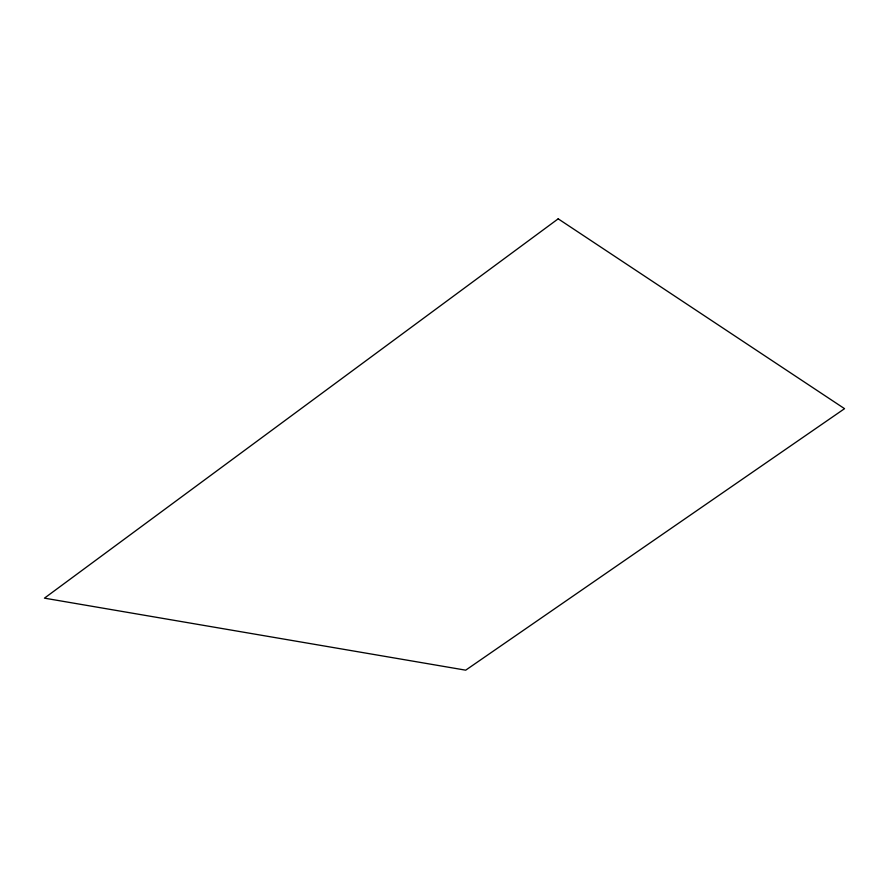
<?xml version="1.0" encoding="UTF-8"?>
<svg xmlns="http://www.w3.org/2000/svg" width="889" height="889" viewBox="0 0 889 889"><rect width="100%" height="100%" fill="white"/><g stroke="black" fill="none" stroke-linecap="round" stroke-linejoin="round"><path stroke-width="1.33" d="M558.192 218.827L44.45 598.153L465.692 670.173L844.55 408.673L558.192 218.827"/></g></svg>
